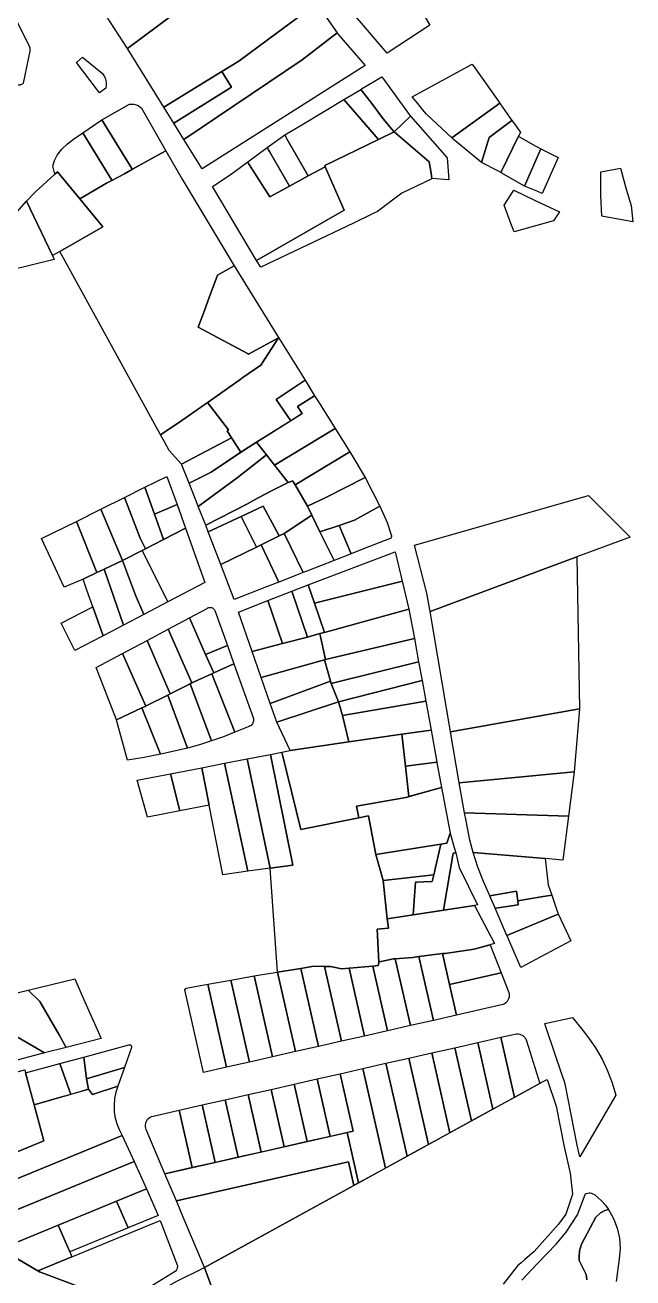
# Model space of a CAD drawing. Header units: millimetres. Extents: x 522658 to 553925, y 7796479 to 7820139.
# Drawn here: x 550388 to 550698, y 7805618 to 7806256 of the extents above; entities that cross this region are included whole.
import ezdxf

# ---------------------------------------------------------------- set-up
doc = ezdxf.new("R2010")
doc.units = ezdxf.units.MM
doc.layers.add('ZONA RESIDENCIAL 2 (ZR_2)', color=2, linetype='Continuous')

msp = doc.modelspace()

# ---------------------------------------------------------------- linework, layer by layer
at = {"layer": 'ZONA RESIDENCIAL 2 (ZR_2)'}
for points in [[(550536.5, 7806267.02), (550511.91, 7806248.88), (550496.71, 7806237.67), (550488.01, 7806232.32), (550458.63, 7806214.25), (550440.05, 7806244.09), (550464.03, 7806262.01), (550465.22, 7806260.02), (550486.91, 7806275.45), (550493.63, 7806279.98), (550518.25, 7806299.09), (550519.27, 7806297.29), (550535.63, 7806268.27), (550536.5, 7806267.02)], [(550464.03, 7806262.01), (550440.05, 7806244.09), (550426.78, 7806264.56), (550440.5, 7806272.34), (550450.84, 7806282.02), (550451.61, 7806282.74), (550457.2, 7806273.41), (550464.03, 7806262.01)], [(550556.26, 7806260.59), (550560.34, 7806264), (550577.09, 7806278), (550578.15, 7806278.89), (550579.86, 7806280.32), (550582.91, 7806275.18), (550594.12, 7806255.99), (550572.37, 7806241.77), (550556.26, 7806260.59)], [(550528.95, 7806238.34), (550468.79, 7806197.81), (550463.69, 7806206.06), (550493, 7806224.37), (550488.01, 7806232.32), (550496.71, 7806237.67), (550511.91, 7806248.88), (550536.5, 7806267.02), (550537.14, 7806266.1), (550541.26, 7806260.15), (550546.83, 7806252.1), (550528.95, 7806238.34)], [(550561.11, 7806235.47), (550478.12, 7806182.73), (550468.79, 7806197.81), (550528.95, 7806238.34), (550546.83, 7806252.1), (550547.06, 7806251.76), (550547.72, 7806250.99), (550561.11, 7806235.47)], [(550425.77, 7806221.52), (550424.23, 7806223.54), (550414.02, 7806236.94), (550417.13, 7806239.66), (550427.32, 7806231.36), (550428.07, 7806230.28), (550428.64, 7806229.09), (550429.02, 7806227.83), (550429.21, 7806226.53), (550429.19, 7806225.21), (550428.96, 7806223.91), (550425.77, 7806221.52)], [(550493, 7806224.37), (550463.69, 7806206.06), (550458.63, 7806214.25), (550488.01, 7806232.32), (550493, 7806224.37)], [(550629.71, 7806216.19), (550605.25, 7806198.62), (550592.32, 7806210.65), (550590.39, 7806213.01), (550587.91, 7806216.05), (550585.05, 7806219.55), (550615.61, 7806236.12), (550620.64, 7806229.01), (550629.71, 7806216.19)], [(550584.21, 7806209.56), (550575.84, 7806201.63), (550574.74, 7806203.07), (550570.25, 7806208.26), (550563.97, 7806216.81), (550558.87, 7806223.29), (550559.2, 7806223.49), (550569.56, 7806229.7), (550583.98, 7806209.82), (550584.21, 7806209.56)], [(550575.84, 7806201.63), (550567.93, 7806197.68), (550550.18, 7806218.08), (550558.32, 7806222.96), (550558.87, 7806223.29), (550563.97, 7806216.81), (550570.25, 7806208.26), (550574.74, 7806203.07), (550575.84, 7806201.63)], [(550442.57, 7806182.58), (550442.29, 7806183.04), (550426.94, 7806207.74), (550441.03, 7806215.69), (550442.16, 7806215.79), (550443.28, 7806215.71), (550444.38, 7806215.45), (550445.43, 7806215.01), (550446.38, 7806214.41), (550447.23, 7806213.66), (550459.63, 7806191.92), (550453.62, 7806188.78), (550442.57, 7806182.58)], [(550540.79, 7806183.9), (550532.06, 7806179.19), (550521.26, 7806198.12), (550520.14, 7806200.08), (550528.86, 7806205.3), (550550.18, 7806218.08), (550567.93, 7806197.68), (550540.51, 7806184.55), (550540.65, 7806184.22), (550540.79, 7806183.9)], [(550624.24, 7806198.82), (550620.42, 7806186.05), (550606.82, 7806197.16), (550606.18, 7806197.75), (550605.5, 7806198.39), (550605.25, 7806198.62), (550629.71, 7806216.19), (550629.94, 7806215.87), (550635.87, 7806207.48), (550624.24, 7806198.82)], [(550438.57, 7806180.34), (550432.1, 7806176.94), (550432.03, 7806177.06), (550417.3, 7806201.16), (550426.94, 7806207.74), (550442.29, 7806183.04), (550442.57, 7806182.58), (550438.57, 7806180.34)], [(550603.78, 7806177.27), (550595.15, 7806177.81), (550594.67, 7806180.54), (550593.64, 7806186.39), (550575.84, 7806201.63), (550584.21, 7806209.56), (550602.93, 7806188.36), (550603.78, 7806177.27)], [(550640.24, 7806201.3), (550639.29, 7806199.39), (550630.17, 7806180.98), (550629.1, 7806181.6), (550620.42, 7806186.05), (550624.24, 7806198.82), (550635.87, 7806207.48), (550636.96, 7806205.93), (550637.63, 7806205), (550637.96, 7806204.53), (550640.24, 7806201.3)], [(550432.1, 7806176.94), (550429.27, 7806175.45), (550415.71, 7806167.52), (550404.3, 7806181.35), (550403.03, 7806180.17), (550401.93, 7806184.13), (550402.86, 7806187.02), (550404.16, 7806189.77), (550406.59, 7806192.84), (550409.42, 7806195.55), (550412.59, 7806197.84), (550417.3, 7806201.16), (550432.03, 7806177.06), (550432.1, 7806176.94)], [(550567.93, 7806197.68), (550575.84, 7806201.63), (550593.64, 7806186.39), (550594.67, 7806180.54), (550595.15, 7806177.81), (550594.66, 7806177.58), (550579.84, 7806170.39), (550567.39, 7806161.11), (550564.5, 7806159.7), (550555.21, 7806155.19), (550507.93, 7806132.67), (550505.83, 7806136.18), (550550.42, 7806161.75), (550540.79, 7806183.9), (550540.65, 7806184.22), (550540.51, 7806184.55), (550567.93, 7806197.68)], [(550511.26, 7806193.62), (550520.14, 7806200.08), (550521.26, 7806198.12), (550532.06, 7806179.19), (550522.54, 7806174.01), (550512.44, 7806191.58), (550512.07, 7806192.22), (550511.95, 7806192.42), (550511.26, 7806193.62)], [(550650.64, 7806193.02), (550642.19, 7806173.99), (550630.73, 7806180.65), (550630.17, 7806180.98), (550639.29, 7806199.39), (550639.47, 7806199.29), (550648.05, 7806194.32), (550650.64, 7806193.02)], [(550501.26, 7806186.34), (550511.26, 7806193.62), (550511.95, 7806192.42), (550512.07, 7806192.22), (550512.44, 7806191.58), (550522.54, 7806174.01), (550512.5, 7806168.55), (550502.09, 7806185.02), (550501.73, 7806185.58), (550501.47, 7806186), (550501.26, 7806186.34)], [(550642.19, 7806173.99), (550650.64, 7806193.02), (550659.43, 7806188.61), (550651.19, 7806170.3), (550649, 7806171.28), (550642.19, 7806173.99)], [(550429.27, 7806175.45), (550432.1, 7806176.94), (550438.57, 7806180.34), (550442.57, 7806182.58), (550453.62, 7806188.78), (550459.63, 7806191.92), (550467.95, 7806177.54), (550494.4, 7806133.35), (550485.94, 7806128.64), (550481.68, 7806117.26), (550479.21, 7806110.67), (550475.99, 7806102.08), (550501.18, 7806088.63), (550501.61, 7806088.4), (550516.94, 7806096.69), (550507.91, 7806082.74), (550498.2, 7806076.09), (550497.87, 7806075.86), (550481.1, 7806063.96), (550467.79, 7806054.58), (550456.85, 7806047.29), (550456.67, 7806047.61), (550405.53, 7806140.75), (550427.53, 7806153.19), (550415.71, 7806167.52), (550429.27, 7806175.45)], [(550492.26, 7806179.79), (550501.26, 7806186.34), (550501.47, 7806186), (550502.09, 7806185.02), (550502.58, 7806184.24), (550512.5, 7806168.55), (550522.54, 7806174.01), (550532.06, 7806179.19), (550540.79, 7806183.9), (550550.42, 7806161.75), (550505.83, 7806136.18), (550483.35, 7806173.8), (550492.26, 7806179.79)], [(550415.71, 7806167.52), (550427.53, 7806153.19), (550405.53, 7806140.75), (550401.8, 7806138.64), (550388.52, 7806166.26), (550393.02, 7806170.86), (550403.03, 7806180.17), (550404.3, 7806181.35), (550415.71, 7806167.52)], [(550696.58, 7806164.16), (550697.51, 7806155.75), (550681.64, 7806158.7), (550681.13, 7806169.18), (550681.18, 7806181.31), (550691.25, 7806183.18), (550694.12, 7806172.39), (550696.58, 7806164.16)], [(550657.05, 7806156.31), (550636.94, 7806150.67), (550635.65, 7806154.15), (550631.86, 7806164.33), (550636.87, 7806171.91), (550647.4, 7806166.89), (550650.31, 7806165.5), (550660.05, 7806160.86), (550657.05, 7806156.31)], [(550401.8, 7806138.64), (550402.75, 7806136.66), (550379.85, 7806130.97), (550374.79, 7806150.8), (550388.52, 7806166.26), (550401.8, 7806138.64)], [(550516.94, 7806096.69), (550501.61, 7806088.4), (550501.18, 7806088.63), (550475.99, 7806102.08), (550479.21, 7806110.67), (550481.68, 7806117.26), (550485.94, 7806128.64), (550494.4, 7806133.35), (550517.03, 7806096.82), (550516.94, 7806096.69)], [(550530.5, 7806075.07), (550515.82, 7806065.29), (550523.2, 7806054.43), (550505.75, 7806043.48), (550499.56, 7806039.59), (550497.84, 7806038.43), (550493.07, 7806045.81), (550490.83, 7806049.27), (550491.5, 7806049.77), (550480.8, 7806063.75), (550481.1, 7806063.96), (550497.87, 7806075.86), (550498.2, 7806076.09), (550507.91, 7806082.74), (550516.94, 7806096.69), (550517.03, 7806096.82), (550530.5, 7806075.07)], [(550523.2, 7806054.43), (550515.82, 7806065.29), (550530.5, 7806075.07), (550535.38, 7806067.2), (550526.66, 7806061.73), (550528.97, 7806058.06), (550523.2, 7806054.43)], [(550545.78, 7806050.43), (550514.95, 7806031.8), (550510.83, 7806037.03), (550505.75, 7806043.48), (550528.97, 7806058.06), (550526.66, 7806061.73), (550535.38, 7806067.2), (550537.66, 7806063.52), (550545.78, 7806050.43)], [(550493.07, 7806045.81), (550467.55, 7806032.41), (550461.26, 7806039.26), (550458.85, 7806043.64), (550456.85, 7806047.29), (550467.79, 7806054.58), (550480.8, 7806063.75), (550491.5, 7806049.77), (550490.83, 7806049.27), (550493.07, 7806045.81)], [(550553.22, 7806038.68), (550525.42, 7806021.8), (550524.27, 7806023.74), (550524.21, 7806023.84), (550521.85, 7806023.04), (550514.95, 7806031.8), (550545.78, 7806050.43), (550553.22, 7806038.68)], [(550497.84, 7806038.43), (550482.74, 7806028.21), (550471.38, 7806022.72), (550467.55, 7806032.41), (550493.07, 7806045.81), (550497.84, 7806038.43)], [(550495.85, 7806025.41), (550476.11, 7806010.79), (550476.07, 7806010.89), (550471.38, 7806022.72), (550482.74, 7806028.21), (550499.56, 7806039.59), (550505.75, 7806043.48), (550510.83, 7806037.03), (550495.85, 7806025.41)], [(550476.11, 7806010.79), (550495.85, 7806025.41), (550510.83, 7806037.03), (550514.95, 7806031.8), (550521.85, 7806023.04), (550514.82, 7806019.44), (550506.56, 7806015.21), (550501.16, 7806012.19), (550479.89, 7806001.24), (550476.11, 7806010.79)], [(550561.07, 7806025.61), (550541.14, 7806015.31), (550531.81, 7806011.01), (550525.42, 7806021.8), (550553.22, 7806038.68), (550561.07, 7806025.61)], [(550453.84, 7806006.78), (550458.38, 7805994.01), (550449.2, 7805989.24), (550446.51, 7805994.57), (550438.5, 7806015.35), (550448.95, 7806020.53), (550453.84, 7806006.78)], [(550465.27, 7806011.72), (550453.84, 7806006.78), (550448.95, 7806020.53), (550460.11, 7806026.07), (550465.27, 7806011.72)], [(550525.42, 7806021.8), (550531.81, 7806011.01), (550533.99, 7806006.38), (550519.77, 7805996.99), (550517.31, 7805995.77), (550509.18, 7806010.92), (550497.91, 7806005.67), (550481.2, 7805997.89), (550479.89, 7806001.24), (550501.16, 7806012.19), (550506.56, 7806015.21), (550514.82, 7806019.44), (550521.85, 7806023.04), (550524.21, 7806023.84), (550524.27, 7806023.74), (550525.42, 7806021.8)], [(550568.56, 7806011.01), (550555.75, 7806003.8), (550547.94, 7806001.15), (550538.03, 7805997.78), (550533.99, 7806006.38), (550531.81, 7806011.01), (550541.14, 7806015.31), (550561.07, 7806025.61), (550568.56, 7806011.01)], [(550449.2, 7805989.24), (550447.53, 7805988.37), (550437.54, 7805983.19), (550426.5, 7806009.39), (550438.5, 7806015.35), (550446.51, 7805994.57), (550449.2, 7805989.24)], [(550696.15, 7805995.21), (550668.98, 7805985.08), (550594.2, 7805957.21), (550592.6, 7805966.64), (550586.22, 7805991.05), (550674.88, 7806016.29), (550696.15, 7805995.21)], [(550437.54, 7805983.19), (550428.12, 7805978.78), (550424.46, 7805977.07), (550414.02, 7806003.19), (550426.5, 7806009.39), (550437.54, 7805983.19)], [(550453.84, 7806006.78), (550465.27, 7806011.72), (550469.55, 7805999.8), (550458.38, 7805994.01), (550453.84, 7806006.78)], [(550505.75, 7805990.04), (550497.91, 7806005.67), (550509.18, 7806010.92), (550517.31, 7805995.77), (550508.06, 7805991.17), (550505.75, 7805990.04)], [(550553.98, 7805986.65), (550547.94, 7806001.15), (550555.75, 7806003.8), (550568.56, 7806011.01), (550572.32, 7806002.58), (550574.32, 7805996.32), (550574.47, 7805995.85), (550574.49, 7805995.59), (550574.46, 7805995.33), (550574.39, 7805995.07), (550574.27, 7805994.84), (550574.12, 7805994.62), (550573.93, 7805994.44), (550573.04, 7805994.1), (550561.17, 7805989.46), (550553.98, 7805986.65)], [(550424.46, 7805977.07), (550417.38, 7805973.75), (550407.76, 7805969.7), (550403.34, 7805979.19), (550396.27, 7805994.38), (550414.02, 7806003.19), (550424.46, 7805977.07)], [(550487.61, 7805981.13), (550481.2, 7805997.89), (550497.91, 7806005.67), (550505.75, 7805990.04), (550487.61, 7805981.13)], [(550545.25, 7805983.24), (550531.35, 7805977.81), (550529.56, 7805977.11), (550519.77, 7805996.99), (550533.99, 7806006.38), (550538.03, 7805997.78), (550545.25, 7805983.24)], [(550553.98, 7805986.65), (550545.25, 7805983.24), (550538.03, 7805997.78), (550547.94, 7806001.15), (550553.98, 7805986.65)], [(550460.67, 7805962.19), (550447.53, 7805988.37), (550449.2, 7805989.24), (550458.38, 7805994.01), (550469.55, 7805999.8), (550479.51, 7805972.1), (550460.67, 7805962.19)], [(550529.56, 7805977.11), (550517.07, 7805972.23), (550508.06, 7805991.17), (550517.31, 7805995.77), (550519.77, 7805996.99), (550529.56, 7805977.11)], [(550460.67, 7805962.19), (550448.4, 7805955.74), (550444.11, 7805965.53), (550437.54, 7805983.19), (550447.53, 7805988.37), (550460.67, 7805962.19)], [(550517.07, 7805972.23), (550510.77, 7805969.77), (550494.37, 7805963.45), (550487.61, 7805981.13), (550505.75, 7805990.04), (550508.06, 7805991.17), (550517.07, 7805972.23)], [(550448.4, 7805955.74), (550437.98, 7805950.26), (550428.12, 7805978.78), (550437.54, 7805983.19), (550444.11, 7805965.53), (550448.4, 7805955.74)], [(550532, 7805970.82), (550576.31, 7805987.63), (550579.96, 7805972.67), (550578.84, 7805972.39), (550535.23, 7805961.5), (550532, 7805970.82)], [(550594.2, 7805957.21), (550668.98, 7805985.08), (550670.26, 7805907.7), (550604.63, 7805895.93), (550594.2, 7805957.21)], [(550437.98, 7805950.26), (550427.64, 7805944.82), (550422.38, 7805959.66), (550419.39, 7805968.08), (550417.38, 7805973.75), (550424.46, 7805977.07), (550428.12, 7805978.78), (550437.98, 7805950.26)], [(550537.94, 7805945.97), (550531.7, 7805944.24), (550523.74, 7805967.58), (550532, 7805970.82), (550535.23, 7805961.5), (550540.38, 7805946.61), (550537.94, 7805945.97)], [(550583.43, 7805958.47), (550540.38, 7805946.61), (550535.23, 7805961.5), (550578.84, 7805972.39), (550579.96, 7805972.67), (550583.43, 7805958.47)], [(550531.7, 7805944.24), (550518.96, 7805940.91), (550511.53, 7805962.78), (550523.74, 7805967.58), (550531.7, 7805944.24)], [(550427.64, 7805944.82), (550426.99, 7805944.48), (550413.18, 7805937.46), (550406.32, 7805951.32), (550422.38, 7805959.66), (550427.64, 7805944.82)], [(550490.92, 7805939.93), (550479.81, 7805935.39), (550471.57, 7805954.02), (550480.61, 7805958.84), (550481.02, 7805959.07), (550481.46, 7805959.22), (550481.92, 7805959.3), (550482.39, 7805959.3), (550482.85, 7805959.21), (550483.29, 7805959.05), (550483.69, 7805958.82), (550484.05, 7805958.52), (550484.35, 7805958.16), (550484.59, 7805957.76), (550490.92, 7805939.93)], [(550518.96, 7805940.91), (550503.54, 7805936.87), (550496.54, 7805956.89), (550511.53, 7805962.78), (550518.96, 7805940.91)], [(550586.17, 7805943.52), (550540.87, 7805932.78), (550537.94, 7805945.97), (550540.38, 7805946.61), (550583.43, 7805958.47), (550586.17, 7805943.52)], [(550479.81, 7805935.39), (550483.97, 7805925.97), (550482.99, 7805925.52), (550472.81, 7805920.87), (550460.8, 7805948.28), (550471.57, 7805954.02), (550479.81, 7805935.39)], [(550472.81, 7805920.87), (550471.98, 7805920.45), (550461.86, 7805915.34), (550449.99, 7805942.52), (550460.8, 7805948.28), (550472.81, 7805920.87)], [(550540.87, 7805932.78), (550540.38, 7805932.64), (550508.16, 7805923.64), (550503.54, 7805936.87), (550518.96, 7805940.91), (550531.7, 7805944.24), (550537.94, 7805945.97), (550537.96, 7805945.88), (550540.87, 7805932.78)], [(550461.86, 7805915.34), (550460.58, 7805914.69), (550449.55, 7805909.12), (550449.31, 7805909.01), (550437.51, 7805935.87), (550449.99, 7805942.52), (550461.86, 7805915.34)], [(550479.81, 7805935.39), (550490.92, 7805939.93), (550494.21, 7805930.65), (550483.97, 7805925.97), (550479.81, 7805935.39)], [(550543.81, 7805920.64), (550543.38, 7805921.8), (550540.38, 7805932.64), (550540.87, 7805932.78), (550586.17, 7805943.52), (550588.34, 7805931.61), (550543.81, 7805920.64)], [(550449.31, 7805909.01), (550447.41, 7805908.11), (550434.39, 7805901.98), (550424.13, 7805928.74), (550437.51, 7805935.87), (550449.31, 7805909.01)], [(550543.38, 7805921.8), (550512.78, 7805910.41), (550508.16, 7805923.64), (550540.38, 7805932.64), (550543.38, 7805921.8)], [(550547.57, 7805911.2), (550543.81, 7805920.64), (550588.34, 7805931.61), (550590.08, 7805922.08), (550547.57, 7805911.2)], [(550494.8, 7805895.7), (550488.87, 7805893.41), (550482.87, 7805891.31), (550471.98, 7805920.45), (550472.81, 7805920.87), (550482.99, 7805925.52), (550494.8, 7805895.7)], [(550494.8, 7805895.7), (550482.99, 7805925.52), (550483.97, 7805925.97), (550494.21, 7805930.65), (550504.15, 7805902.67), (550504.23, 7805902.13), (550504.22, 7805901.58), (550504.13, 7805901.04), (550503.95, 7805900.53), (550503.69, 7805900.04), (550503.36, 7805899.61), (550502.96, 7805899.23), (550502.51, 7805898.92), (550502.02, 7805898.69), (550501.49, 7805898.54), (550494.8, 7805895.7)], [(550482.87, 7805891.31), (550476.79, 7805889.4), (550470.66, 7805887.68), (550460.58, 7805914.69), (550461.86, 7805915.34), (550471.98, 7805920.45), (550482.87, 7805891.31)], [(550516.12, 7805900.85), (550512.78, 7805910.41), (550543.38, 7805921.8), (550543.81, 7805920.64), (550547.57, 7805911.2), (550516.12, 7805900.85)], [(550549.58, 7805904.21), (550547.57, 7805911.2), (550590.08, 7805922.08), (550592.01, 7805911.51), (550549.58, 7805904.21)], [(550470.66, 7805887.68), (550463.86, 7805886.02), (550457, 7805884.59), (550456.86, 7805884.56), (550447.41, 7805908.11), (550449.31, 7805909.01), (550449.55, 7805909.12), (550460.58, 7805914.69), (550470.66, 7805887.68)], [(550456.86, 7805884.56), (550448.48, 7805882.84), (550440.03, 7805881.47), (550434.57, 7805901.32), (550434.39, 7805901.98), (550447.41, 7805908.11), (550456.86, 7805884.56)], [(550552.87, 7805890.83), (550522.96, 7805886.39), (550516.12, 7805900.85), (550547.57, 7805911.2), (550549.58, 7805904.21), (550552.87, 7805890.83)], [(550552.87, 7805890.83), (550549.58, 7805904.21), (550592.01, 7805911.51), (550594.68, 7805896.85), (550579.74, 7805894.7), (550552.87, 7805890.83)], [(550604.63, 7805895.93), (550670.26, 7805907.7), (550667.6, 7805875.53), (550609.04, 7805869.96), (550608.86, 7805871.03), (550604.63, 7805895.93)], [(550581.63, 7805878.42), (550583.43, 7805862.94), (550581.9, 7805862.52), (550556.7, 7805858.06), (550557.83, 7805852.17), (550528.35, 7805846.2), (550518.58, 7805885.54), (550522.96, 7805886.39), (550552.87, 7805890.83), (550579.74, 7805894.7), (550581.63, 7805878.42)], [(550597.66, 7805880.54), (550581.63, 7805878.42), (550579.74, 7805894.7), (550594.68, 7805896.85), (550597.66, 7805880.54)], [(550501.39, 7805824.9), (550488.55, 7805823.15), (550481.67, 7805858.6), (550477.97, 7805877.67), (550489.48, 7805879.9), (550501.39, 7805824.9)], [(550512.74, 7805826.45), (550501.39, 7805824.9), (550489.48, 7805879.9), (550500.93, 7805882.12), (550512.74, 7805826.45)], [(550512.74, 7805826.45), (550500.93, 7805882.12), (550512.84, 7805884.43), (550524.22, 7805828.02), (550512.74, 7805826.45)], [(550518.58, 7805885.54), (550528.35, 7805846.2), (550557.83, 7805852.17), (550562.8, 7805853.18), (550566.55, 7805833.52), (550570.26, 7805820.18), (550572.37, 7805800.61), (550572.92, 7805795.97), (550567.16, 7805795.37), (550568.1, 7805778.65), (550567.89, 7805777.47), (550567.8, 7805776.94), (550564.97, 7805776.59), (550552.91, 7805775.53), (550549.24, 7805775.21), (550543.51, 7805776.33), (550540.42, 7805776.34), (550534.89, 7805776.48), (550528.34, 7805775.37), (550516.46, 7805773.53), (550516.43, 7805773.69), (550512.74, 7805826.45), (550524.22, 7805828.02), (550512.84, 7805884.43), (550518.58, 7805885.54)], [(550583.43, 7805862.94), (550581.63, 7805878.42), (550597.66, 7805880.54), (550597.69, 7805880.35), (550600.06, 7805867.57), (550583.43, 7805862.94)], [(550450.17, 7805852.39), (550444.96, 7805871.27), (550461.87, 7805874.55), (550466.72, 7805855.65), (550450.17, 7805852.39)], [(550466.72, 7805855.65), (550461.87, 7805874.55), (550477.97, 7805877.67), (550481.67, 7805858.6), (550466.72, 7805855.65)], [(550609.04, 7805869.96), (550667.6, 7805875.53), (550664.67, 7805852.99), (550611.74, 7805854.6), (550609.04, 7805869.96)], [(550604.39, 7805844.23), (550602.64, 7805839.23), (550599.67, 7805838.76), (550566.55, 7805833.52), (550562.8, 7805853.18), (550557.83, 7805852.17), (550556.7, 7805858.06), (550581.9, 7805862.52), (550600.06, 7805867.57), (550604.39, 7805844.23)], [(550611.74, 7805854.6), (550664.67, 7805852.99), (550661.76, 7805830.62), (550652.78, 7805831.38), (550616.18, 7805834.48), (550614.38, 7805840.68), (550613.26, 7805847.04), (550612.62, 7805850.62), (550611.74, 7805854.6)], [(550585.59, 7805802.65), (550586.72, 7805819.43), (550595.31, 7805819.67), (550596.08, 7805823.04), (550599.67, 7805838.76), (550602.64, 7805839.23), (550604.39, 7805844.23), (550606.42, 7805837.05), (550607.21, 7805834.26), (550605.93, 7805834.15), (550601, 7805805.02), (550585.59, 7805802.65)], [(550570.26, 7805820.18), (550566.55, 7805833.52), (550599.67, 7805838.76), (550596.08, 7805823.04), (550570.26, 7805820.18)], [(550605.93, 7805834.15), (550607.21, 7805834.26), (550608.95, 7805826.77), (550618.33, 7805807.87), (550616.82, 7805807.46), (550601, 7805805.02), (550605.93, 7805834.15)], [(550654.34, 7805817.97), (550656.17, 7805812.66), (550650.74, 7805811.8), (550638.81, 7805809.9), (550638.19, 7805814.76), (550624.56, 7805812.43), (550621.45, 7805819.61), (550618.58, 7805826.96), (550616.18, 7805834.48), (550652.78, 7805831.38), (550654.34, 7805817.97)], [(550585.59, 7805802.65), (550572.37, 7805800.61), (550570.26, 7805820.18), (550596.08, 7805823.04), (550595.31, 7805819.67), (550586.72, 7805819.43), (550585.59, 7805802.65)], [(550627.29, 7805806.13), (550626.96, 7805806.89), (550624.84, 7805811.79), (550624.56, 7805812.43), (550638.19, 7805814.76), (550638.81, 7805809.9), (550639.09, 7805807.74), (550628.93, 7805806.35), (550627.29, 7805806.13)], [(550638.81, 7805809.9), (550650.74, 7805811.8), (550656.17, 7805812.66), (550659.46, 7805803.12), (550633.3, 7805792.23), (550627.29, 7805806.13), (550628.93, 7805806.35), (550639.09, 7805807.74), (550638.81, 7805809.9)], [(550568.41, 7805778.72), (550568.1, 7805778.65), (550567.16, 7805795.37), (550572.92, 7805795.97), (550572.37, 7805800.61), (550616.82, 7805807.46), (550627.06, 7805788.06), (550616.66, 7805785.26), (550601.81, 7805783.02), (550600.45, 7805782.92), (550588.49, 7805781.42), (550585.43, 7805781.02), (550576.43, 7805780.33), (550575.62, 7805780.25), (550568.41, 7805778.72)], [(550665.79, 7805789.52), (550640.39, 7805775.86), (550634.82, 7805788.73), (550633.38, 7805792.05), (550633.3, 7805792.23), (550659.46, 7805803.12), (550659.52, 7805802.94), (550665.79, 7805789.52)], [(550630.32, 7805773.21), (550604, 7805767.25), (550600.45, 7805782.92), (550601.81, 7805783.02), (550616.66, 7805785.26), (550624.71, 7805787.43), (550630.32, 7805773.21)], [(550584.15, 7805746.27), (550572.45, 7805743.61), (550564.97, 7805776.59), (550567.8, 7805776.94), (550567.89, 7805777.47), (550568.1, 7805778.65), (550568.41, 7805778.72), (550575.62, 7805780.25), (550576.43, 7805780.33), (550584.15, 7805746.27)], [(550595.85, 7805748.92), (550584.15, 7805746.27), (550576.43, 7805780.33), (550585.43, 7805781.02), (550588.49, 7805781.42), (550595.85, 7805748.92)], [(550604, 7805767.25), (550607.56, 7805751.57), (550595.85, 7805748.92), (550588.49, 7805781.42), (550600.45, 7805782.92), (550604, 7805767.25)], [(550513.93, 7805730.35), (550502.23, 7805727.69), (550492.76, 7805769.47), (550504.59, 7805771.58), (550513.93, 7805730.35)], [(550525.64, 7805733), (550513.93, 7805730.35), (550504.59, 7805771.58), (550508.62, 7805772.3), (550516.45, 7805773.53), (550525.64, 7805733)], [(550516.45, 7805773.53), (550528.34, 7805775.37), (550537.34, 7805735.65), (550525.64, 7805733), (550516.45, 7805773.53)], [(550540.42, 7805776.34), (550549.04, 7805738.31), (550537.34, 7805735.65), (550528.34, 7805775.37), (550534.89, 7805776.48), (550540.42, 7805776.34)], [(550552.91, 7805775.53), (550560.75, 7805740.96), (550549.04, 7805738.31), (550540.42, 7805776.34), (550543.51, 7805776.33), (550549.24, 7805775.21), (550552.91, 7805775.53)], [(550572.45, 7805743.61), (550560.75, 7805740.96), (550552.91, 7805775.53), (550564.97, 7805776.59), (550572.45, 7805743.61)], [(550607.56, 7805751.57), (550604, 7805767.25), (550630.32, 7805773.21), (550634.29, 7805763.16), (550634.47, 7805762.36), (550634.51, 7805761.53), (550634.42, 7805760.71), (550634.19, 7805759.92), (550633.84, 7805759.17), (550633.37, 7805758.5), (550632.8, 7805757.91), (550632.13, 7805757.42), (550631.4, 7805757.05), (550630.61, 7805756.8), (550607.56, 7805751.57)], [(550426.69, 7805739.69), (550408.85, 7805735.13), (550405.15, 7805741.55), (550395.33, 7805758.55), (550389.43, 7805764.26), (550413.22, 7805770.01), (550417.02, 7805761.47), (550426.69, 7805739.69)], [(550490.53, 7805725.04), (550478.82, 7805722.39), (550469.27, 7805764.53), (550469.87, 7805765.39), (550480.93, 7805767.36), (550490.53, 7805725.04)], [(550502.23, 7805727.69), (550490.53, 7805725.04), (550480.93, 7805767.36), (550492.76, 7805769.47), (550502.23, 7805727.69)], [(550408.85, 7805735.13), (550397.81, 7805732.31), (550377.02, 7805744.48), (550371.15, 7805752.61), (550367.44, 7805757.75), (550375.96, 7805761.01), (550389.43, 7805764.26), (550395.33, 7805758.55), (550405.15, 7805741.55), (550408.85, 7805735.13)], [(550397.81, 7805732.31), (550381.72, 7805728.2), (550364.31, 7805723.75), (550355.23, 7805753.09), (550367.44, 7805757.75), (550371.15, 7805752.61), (550377.02, 7805744.48), (550397.81, 7805732.31)], [(550688.77, 7805710.86), (550670.41, 7805679.38), (550669.04, 7805685.4), (550662.99, 7805716.62), (550658.3, 7805730.56), (550652.7, 7805747.22), (550652.66, 7805747.31), (550666.73, 7805750.31), (550672.79, 7805742.82), (550675.76, 7805738.92), (550678.49, 7805734.86), (550681.76, 7805729.18), (550684.58, 7805723.27), (550686.92, 7805717.15), (550688.77, 7805710.86)], [(550637.15, 7805709.67), (550626.21, 7805703.67), (550618.51, 7805737.65), (550630.21, 7805740.3), (550637.15, 7805709.67)], [(550637.15, 7805709.67), (550630.21, 7805740.3), (550637.42, 7805741.94), (550638.24, 7805742.06), (550639.07, 7805742.04), (550639.88, 7805741.88), (550640.65, 7805741.59), (550641.37, 7805741.18), (550642.01, 7805740.65), (550642.55, 7805740.03), (550642.99, 7805739.33), (550643.3, 7805738.56), (550650.14, 7805716.8), (550637.15, 7805709.67)], [(550438.51, 7805724.88), (550419.13, 7805719.18), (550417.8, 7805730.24), (550440.75, 7805736.52), (550440.94, 7805736.54), (550441.14, 7805736.53), (550441.33, 7805736.48), (550441.51, 7805736.4), (550441.67, 7805736.3), (550441.81, 7805736.17), (550441.93, 7805736.01), (550442.02, 7805735.84), (550442.09, 7805735.66), (550442.12, 7805735.47), (550442.11, 7805735.27), (550442.08, 7805735.08), (550438.51, 7805724.88)], [(550615.27, 7805697.67), (550604.32, 7805691.67), (550595.1, 7805732.34), (550606.81, 7805735), (550615.27, 7805697.67)], [(550626.21, 7805703.67), (550615.27, 7805697.67), (550606.81, 7805735), (550618.51, 7805737.65), (550626.21, 7805703.67)], [(550334.75, 7805687.52), (550350.66, 7805669.68), (550361.11, 7805652.35), (550370.5, 7805637.54), (550380.29, 7805629.6), (550395.24, 7805620.74), (550412.44, 7805614.39), (550438.74, 7805603.44), (550404.49, 7805579.05), (550202.48, 7805679.62), (550206.52, 7805684.33), (550240.4, 7805729.78), (550244.87, 7805728.72), (550247.57, 7805727.46), (550248.22, 7805728.37), (550334.75, 7805687.52)], [(550367.2, 7805675.19), (550344.23, 7805699.14), (550351.3, 7805707.8), (550364.31, 7805723.75), (550381.72, 7805728.2), (550382.19, 7805726.5), (550383.14, 7805722.48), (550387.69, 7805723.7), (550388.11, 7805722.12), (550397.45, 7805687.62), (550367.2, 7805675.19)], [(550406.64, 7805709.91), (550392.52, 7805705.82), (550388.11, 7805722.12), (550405.65, 7805726.91), (550411.13, 7805711.21), (550406.64, 7805709.91)], [(550411.13, 7805711.21), (550405.65, 7805726.91), (550417.8, 7805730.24), (550419.13, 7805719.18), (550420.11, 7805713.82), (550411.13, 7805711.21)], [(550582.44, 7805679.66), (550571.49, 7805673.66), (550559.99, 7805724.38), (550571.7, 7805727.04), (550582.44, 7805679.66)], [(550593.38, 7805685.66), (550582.44, 7805679.66), (550571.7, 7805727.04), (550583.4, 7805729.69), (550593.38, 7805685.66)], [(550604.32, 7805691.67), (550593.38, 7805685.66), (550583.4, 7805729.69), (550595.1, 7805732.34), (550604.32, 7805691.67)], [(550420.11, 7805713.82), (550419.13, 7805719.18), (550438.51, 7805724.88), (550435.17, 7805715.35), (550422.23, 7805711.17), (550420.11, 7805713.82)], [(550543.22, 7805689.82), (550536.59, 7805719.08), (550548.29, 7805721.73), (550554.92, 7805692.47), (550543.22, 7805689.82)], [(550560.55, 7805667.66), (550557.79, 7805666.15), (550551.97, 7805691.8), (550554.92, 7805692.47), (550548.29, 7805721.73), (550559.99, 7805724.38), (550571.49, 7805673.66), (550560.55, 7805667.66)], [(550434.13, 7805712.37), (550433.45, 7805709.07), (550433.17, 7805705.71), (550433.29, 7805702.34), (550433.81, 7805699.08), (550434.7, 7805695.9), (550435.73, 7805693.34), (550437.01, 7805690.89), (550437.32, 7805690.22), (550357.93, 7805657.62), (550350.66, 7805669.68), (550334.75, 7805687.52), (550344.23, 7805699.14), (550367.2, 7805675.19), (550397.45, 7805687.62), (550392.52, 7805705.82), (550420.11, 7805713.82), (550422.23, 7805711.17), (550435.17, 7805715.35), (550434.13, 7805712.37)], [(550531.52, 7805687.17), (550519.81, 7805684.51), (550513.18, 7805713.77), (550524.88, 7805716.42), (550531.52, 7805687.17)], [(550543.22, 7805689.82), (550531.52, 7805687.17), (550524.88, 7805716.42), (550536.59, 7805719.08), (550543.22, 7805689.82)], [(550496.41, 7805679.21), (550484.7, 7805676.55), (550478.07, 7805705.81), (550489.77, 7805708.46), (550496.41, 7805679.21)], [(550508.11, 7805681.86), (550496.41, 7805679.21), (550489.77, 7805708.46), (550501.48, 7805711.12), (550508.11, 7805681.86)], [(550519.81, 7805684.51), (550508.11, 7805681.86), (550501.48, 7805711.12), (550513.18, 7805713.77), (550519.81, 7805684.51)], [(550473, 7805673.9), (550459.09, 7805670.75), (550449.56, 7805693.32), (550449.31, 7805694.07), (550449.18, 7805694.86), (550449.18, 7805695.65), (550449.31, 7805696.43), (550449.55, 7805697.19), (550449.91, 7805697.89), (550450.38, 7805698.53), (550450.95, 7805699.09), (550451.59, 7805699.55), (550452.3, 7805699.9), (550453.06, 7805700.14), (550466.37, 7805703.16), (550473, 7805673.9)], [(550484.7, 7805676.55), (550473, 7805673.9), (550466.37, 7805703.16), (550478.07, 7805705.81), (550484.7, 7805676.55)], [(550443.38, 7805677.06), (550365.67, 7805645.15), (550361.11, 7805652.35), (550357.93, 7805657.62), (550437.32, 7805690.22), (550443.38, 7805677.06)], [(550555.34, 7805664.8), (550552.62, 7805676.8), (550464.92, 7805656.93), (550459.09, 7805670.75), (550551.97, 7805691.8), (550557.79, 7805666.15), (550555.48, 7805664.88), (550555.34, 7805664.8)], [(550449.78, 7805663.17), (550376.35, 7805632.79), (550370.5, 7805637.54), (550365.67, 7805645.15), (550443.38, 7805677.06), (550449.78, 7805663.17)], [(550555.34, 7805664.8), (550479.22, 7805623.05), (550468.42, 7805648.64), (550464.92, 7805656.93), (550552.62, 7805676.8), (550555.34, 7805664.8)], [(550440.33, 7805643.24), (550434.44, 7805656.82), (550449.78, 7805663.17), (550455.67, 7805649.59), (550440.66, 7805643.38), (550440.33, 7805643.24)], [(550440.33, 7805643.24), (550410.63, 7805630.95), (550404.73, 7805644.53), (550434.44, 7805656.82), (550440.33, 7805643.24)], [(550410.63, 7805630.95), (550411.72, 7805628.44), (550394.37, 7805621.26), (550380.29, 7805629.6), (550376.35, 7805632.79), (550404.73, 7805644.53), (550410.63, 7805630.95)], [(550394.37, 7805621.26), (550456.65, 7805647.03), (550465.49, 7805623.84), (550465.49, 7805623.3), (550465.4, 7805622.76), (550465.22, 7805622.24), (550464.97, 7805621.76), (550464.65, 7805621.32), (550464.26, 7805620.94), (550451.02, 7805612.78), (550449.11, 7805612.47), (550449.32, 7805610.72), (550445.62, 7805609.9), (550444.01, 7805609.24), (550441.33, 7805608.81), (550439.64, 7805608.5), (550441.94, 7805605.72), (550438.74, 7805603.44), (550412.44, 7805614.39), (550395.24, 7805620.74), (550394.37, 7805621.26)], [(550479.62, 7805571.2), (550468.18, 7805583.44), (550462.9, 7805587.03), (550438.74, 7805603.44), (550444.51, 7805607.55), (550445.37, 7805606.1), (550459.18, 7805612.6), (550464.87, 7805615.93), (550479.22, 7805623.05), (550495.47, 7805578.68), (550479.62, 7805571.2)]]:
    msp.add_lwpolyline(points, close=True, dxfattribs=at)
for points in [[(550380.24, 7806264.81), (550390.15, 7806244.95), (550390.3, 7806244.44), (550390.37, 7806243.9), (550390.37, 7806243.37), (550390.28, 7806242.84), (550386.87, 7806226.43), (550386.64, 7806226.14), (550386.36, 7806225.9), (550386.05, 7806225.7), (550385.71, 7806225.55), (550385.35, 7806225.47), (550384.98, 7806225.44), (550384.62, 7806225.48), (550384.26, 7806225.57), (550381.45, 7806226.75), (550378.87, 7806228.38), (550377.12, 7806229.7), (550375.56, 7806231.23), (550372.75, 7806234.1), (550357.47, 7806253.06), (550356.84, 7806258.15)], [(550495.47, 7805578.68), (550479.22, 7805623.05), (550651.48, 7805717.53), (550653.87, 7805718.84), (550658.4, 7805705.14), (550662.54, 7805684.46), (550665.51, 7805671.03), (550666.7, 7805660.38), (550663.4, 7805650.2), (550659.56, 7805645.1), (550647.16, 7805631.22), (550642.28, 7805626.91), (550640.55, 7805625.39), (550638.75, 7805623.8), (550631.48, 7805614.47)], [(550640.9, 7805616.6), (550648.77, 7805624.88), (550658.4, 7805634.95), (550663.48, 7805641.01), (550669.28, 7805649.79), (550673.1, 7805660.29), (550673.15, 7805660.37), (550673.22, 7805660.43), (550673.29, 7805660.49), (550673.37, 7805660.54), (550673.93, 7805660.79), (550674.52, 7805660.95), (550675.13, 7805661.02), (550675.75, 7805660.99), (550676.35, 7805660.87), (550677.14, 7805660.58), (550677.88, 7805660.16), (550679.7, 7805658.67), (550681.42, 7805656.98), (550683.52, 7805654.76), (550685.11, 7805652.54), (550683.13, 7805651.97), (550681.07, 7805650.85), (550678.61, 7805648.63), (550671.31, 7805634.82), (550670.35, 7805631.57), (550670.11, 7805628.87), (550670.19, 7805626.64), (550673.61, 7805619.5), (550673.96, 7805616.8)], [(550673.96, 7805616.8), (550673.61, 7805619.5), (550670.19, 7805626.64), (550670.11, 7805628.87), (550670.35, 7805631.57), (550671.31, 7805634.82), (550678.61, 7805648.63), (550681.07, 7805650.85), (550683.13, 7805651.97), (550685.11, 7805652.54), (550687.66, 7805647.95), (550689.5, 7805643.03), (550690.6, 7805637.9), (550690.94, 7805632.66), (550690.5, 7805627.43), (550688.95, 7805615.9)]]:
    msp.add_lwpolyline(points, dxfattribs=at)

doc.saveas('drawing.dxf')
